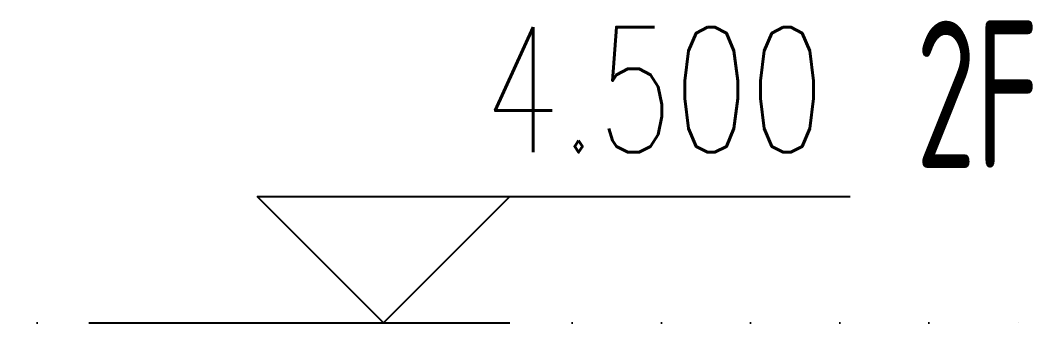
# Model space of a CAD drawing. Header units: millimetres. Extents: x -1048436 to -185795, y -983427 to 400387.
# Drawn here: x -670099 to -666492, y -847910 to -846832 of the extents above; entities that cross this region are included whole.
import ezdxf

# ---------------------------------------------------------------- set-up
doc = ezdxf.new("R2010")
doc.units = ezdxf.units.MM
doc.header["$LTSCALE"] = 500
doc.linetypes.add('DOT', pattern=[6.35, 0, -6.35])
for name, color, linetype in [('DIM_ELEV', 3, 'Continuous'), ('PUB_TEXT', 7, 'Continuous'), ('楼层虚线', 1, 'Continuous')]:
    doc.layers.add(name, color=color, linetype=linetype)
doc.styles.add('_TCH_DIM', font='SIMPLEX', dxfattribs={"bigfont": 'GBCBIG'})
doc.styles.add('XD2008', font='xd-hzs.shx', dxfattribs={"width": 0.7, "bigfont": 'xd-hztxt.shx'})

msp = doc.modelspace()

# ---------------------------------------------------------------- linework, layer by layer
at = {"layer": 'DIM_ELEV'}
for p, q in [((-668805, -847910.4), (-669255, -847460.4)), ((-669255, -847460.4), (-667142.7, -847460.4)), ((-668805, -847910.4), (-668355, -847460.4)), ((-669855, -847910.4), (-668355, -847910.4))]:
    msp.add_line(p, q, dxfattribs=at)
at = {"layer": '楼层虚线', "linetype": 'DOT', "ltscale": 0.1}
msp.add_line((-713867.2, -847910.4), (-666533.8, -847910.4), dxfattribs=at)

# ---------------------------------------------------------------- texts
at = {"layer": 'PUB_TEXT'}
for s, height, style, width, p in [('2F', 525, 'XD2008', 0.7, (-666908.4, -847359)), ('4.500', 446.25, '_TCH_DIM', 0.705882, (-668447.7, -847302.9))]:
    msp.add_text(s, height=height, dxfattribs=dict(at, style=style, width=width)).set_placement(p)

doc.saveas('drawing.dxf')
